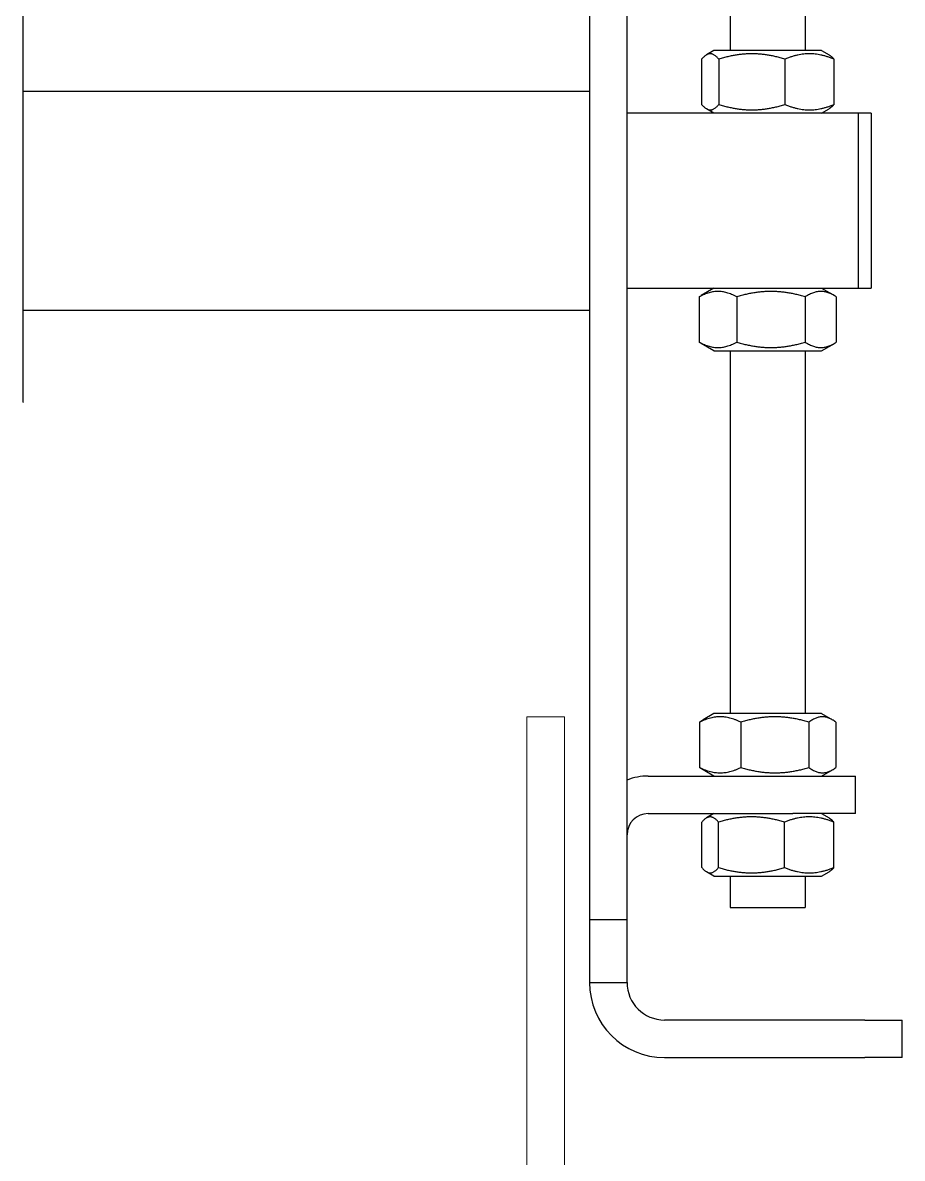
# Model space of a CAD drawing. Extents: x -3873 to 164127, y 7129 to 96529.
# Drawn here: x 43378.9 to 43519.5, y 38261.2 to 38442.8 of the extents above; entities that cross this region are included whole.
import ezdxf

# ---------------------------------------------------------------- set-up
doc = ezdxf.new("R2010")
doc.units = 0
doc.layers.get('0').update_dxf_attribs({"linetype": 'CONTINUOUS'})
doc.layers.add('LAYOUT', color=90, linetype='CONTINUOUS')
doc.layers.add('LAYOUT-KROMEKA', color=1, linetype='CONTINUOUS')
doc.layers.add('LAYOUT Kromeka', color=1, linetype='CONTINUOUS', lineweight=5)

# ---------------------------------------------------------------- blocks, each defined once
blk = doc.blocks.new('*U223')
at = {"ltscale": 20}
for p, q in [((0, 315.9998999999953), (5999.999800000005, 315.9998999999953)), ((0, 315.9998999999953), (0, 309.9998999999953)), ((5999.999800000005, 309.9998999999953), (0, 309.9998999999953))]:
    blk.add_line(p, q, dxfattribs=at)
blk = doc.blocks.new('A$Ccf7c2aec')
at = {"layer": 'LAYOUT-KROMEKA'}
for p, q in [((104.8431477727136, 366.6000000190688), (166.9401140598638, 366.6000000190688)), ((119.5, 366.6000000190616), (119.5, 276.1000000190543)), ((154.5, 366.6000000190616), (154.5, 276.1000000190543)), ((12, 276.1000000190616), (12, 270.1000000190616)), ((22, 276.1000000190616), (12, 276.1000000190616)), ((22, 270.1000000190616), (22, 276.1000000190616)), ((262, 276.1000000190616), (22, 276.1000000190616)), ((12, 270.1000000190616), (22, 270.1000000190616)), ((22, 270.1000000190616), (262, 270.1000000190616)), ((123, 270.1000000190616), (123, 233.1000000190616)), ((151, 233.1000000190616), (151, 270.1000000190616)), ((39, 266.7000000190601), (39, 243.6000000190616)), ((45, 266.7000000190601), (45, 243.6000000190616)), ((0, 264.1000000190616), (0, 232.1000000190616)), ((6, 232.1000000190616), (6, 264.1000000190616)), ((30.3681210183131, 258.1513703803066), (37.6318789816869, 258.1513703803066)), ((45, 256.2000000190601), (46.0009033359529, 257.9336154504126)), ((53.6318789816869, 258.4918465313531), (46.3681210183131, 258.4918465313531)), ((55, 256.2000000190601), (53.9990966640471, 257.9336154504126)), ((113, 256.2000000190601), (114.186594434781, 258.2552418680862)), ((121.631878981716, 258.5538867979631), (114.3681210183131, 258.5538867979631)), ((123, 256.2000000190601), (121.813405565219, 258.2552418680862)), ((159.631878981716, 258.1691081907629), (152.3681210183131, 258.1691081907629)), ((29, 256.2000000190601), (29.69065816947841, 257.3962550592842)), ((29, 256.2000000190601), (29, 239.000000019063)), ((39, 256.2000000190601), (38.30934183052159, 257.3962550592842)), ((55, 239.000000019063), (55, 256.2000000190601)), ((113, 256.2000000190601), (113, 239.000000019063)), ((151, 256.2000000190601), (151.6992770438083, 257.4111833874776)), ((161, 256.2000000190601), (160.3007229562209, 257.4111833874776)), ((161, 239.000000019063), (161, 256.2000000190601)), ((30.3681210183131, 255.4740380673538), (37.6318789816869, 255.4740380673538)), ((159.631878981716, 255.4282648473381), (152.3681210183131, 255.4282648473381)), ((24, 253.6000000190616), (24, 241.6000000190616)), ((29, 253.6000000190616), (24, 253.6000000190616)), ((113, 253.6000000190616), (55, 253.6000000190616)), ((121.631878981716, 252.5677545179351), (114.3681210183131, 252.5677545179351)), ((204, 253.6000000190616), (161, 253.6000000190616)), ((53.6318789816869, 251.9164279611578), (46.3681210183131, 251.9164279611578)), ((30.3681210183131, 244.9226677061088), (37.6318789816869, 244.9226677061088)), ((39, 233.6000000190616), (39, 243.6000000190616)), ((45, 243.6000000190616), (45, 233.6000000190616)), ((159.631878981716, 244.8591566756368), (152.3681210183131, 244.8591566756368)), ((29, 241.6000000190616), (24, 241.6000000190616)), ((113, 241.6000000190616), (55, 241.6000000190616)), ((121.631878981716, 241.6138677390336), (114.3681210183131, 241.6138677390336)), ((204, 241.6000000190616), (161, 241.6000000190616)), ((53.6318789816869, 241.024581448859), (46.3681210183131, 241.024581448859)), ((29, 239.000000019063), (29.69065816947841, 237.8037449788389)), ((39, 239.000000019063), (38.30934183052159, 237.8037449788389)), ((45, 239.000000019063), (46.0009033359529, 237.2663845877105)), ((55, 239.000000019063), (53.9990966640471, 237.2663845877105)), ((113, 239.000000019063), (114.186594434781, 236.9447581700369)), ((123, 239.000000019063), (121.813405565219, 236.9447581700369)), ((151, 239.000000019063), (151.6992770438083, 237.7888166506455)), ((161, 239.000000019063), (160.3007229562209, 237.7888166506455)), ((30.3681210183131, 237.0486296578165), (37.6318789816869, 237.0486296578165)), ((53.6318789816869, 236.70815350677), (46.3681210183131, 236.70815350677)), ((121.631878981716, 236.64611324016), (114.3681210183131, 236.64611324016)), ((159.631878981716, 237.0308918473602), (152.3681210183131, 237.0308918473602)), ((39, 233.6000000190616), (45, 233.6000000190616)), ((123, 233.1000000190616), (151, 233.1000000190616)), ((0, 226.1000000190616), (0, 232.1000000190616)), ((6, 232.1000000190616), (6, 226.1000000190616)), ((151, 231.1000000190616), (123, 231.1000000190616)), ((0, 226.1000000190616), (6, 226.1000000190616))]:
    blk.add_line(p, q, dxfattribs=at)
for centre, radius, start, end in [((104.8431477727136, 366.7000000190674), 0.1000000000000053, 184.0363996944138, 270), ((12, 264.1000000190616), 12.00000000000062, 90, 180), ((12, 264.1000000190616), 6.000000000000301, 90, 180), ((35.60000000000582, 266.7000000190601), 3.400000000000187, 0, 90), ((35.60000000000582, 266.7000000190601), 9.400000000000373, 0, 21.2047663631311)]:
    blk.add_arc(centre, radius, start, end, dxfattribs=at)
for points, weights in [([(30.3681210183131, 258.1513703803066), (28.78478768497007, 256.8127042238266), (30.3681210183131, 255.4740380673538)], [1, 1.154700538379252, 1]), ([(37.6318789816869, 255.4740380673538), (39.21521231502993, 256.8127042238266), (37.6318789816869, 258.1513703803066)], [1, 1.154700538379254, 1]), ([(46.3681210183131, 258.4918465313531), (44.78478768497007, 255.2041372462554), (46.3681210183131, 251.9164279611578)], [1, 1.15470053837925, 1]), ([(46.0009033359529, 257.9336154504126), (46.15723948075902, 258.2043975962733), (46.3681210183131, 258.4918465313531)], [1.032068771598955, 1.018168041891662, 1]), ([(53.6318789816869, 251.9164279611578), (55.21521231502993, 255.2041372462554), (53.6318789816869, 258.4918465313531)], [1, 1.154700538379252, 1]), ([(53.6318789816869, 258.4918465313531), (53.84276051924098, 258.2043975962733), (53.9990966640471, 257.9336154504126)], [1, 1.018168041891662, 1.032068771598954]), ([(114.3681210183131, 258.5538867979631), (112.7847876849701, 255.5608206579491), (114.3681210183131, 252.5677545179351)], [1, 1.154700538379249, 1]), ([(114.186594434781, 258.2552418680862), (114.2715523376537, 258.4023932723285), (114.3681210183131, 258.5538867979631)], [1.01559957791281, 1.008238529283101, 1]), ([(121.631878981716, 258.5538867979631), (121.7284476623754, 258.4023932723285), (121.813405565219, 258.2552418680862)], [1, 1.008238529283101, 1.01559957791281]), ([(121.631878981716, 252.5677545179351), (123.2152123150299, 255.5608206579491), (121.631878981716, 258.5538867979631)], [1, 1.154700538379253, 1]), ([(152.3681210183131, 258.1691081907629), (150.7847876849701, 256.7986865190542), (152.3681210183131, 255.4282648473381)], [1, 1.15470053837925, 1]), ([(159.631878981716, 255.4282648473381), (161.2152123150299, 256.7986865190542), (159.631878981716, 258.1691081907629)], [1, 1.154700538379252, 1]), ([(30.3681210183131, 255.4740380673538), (28.78478768497007, 250.1983528867277), (30.3681210183131, 244.9226677061088)], [1, 1.154700538379252, 1]), ([(37.6318789816869, 244.9226677061088), (39.21521231502993, 250.1983528867276), (37.6318789816869, 255.4740380673538)], [1, 1.154700538379255, 1]), ([(152.3681210183131, 255.4282648473381), (150.7847876849701, 250.1437107614838), (152.3681210183131, 244.8591566756368)], [1, 1.154700538379249, 1]), ([(159.631878981716, 244.8591566756368), (161.2152123150299, 250.1437107614911), (159.631878981716, 255.4282648473381)], [1, 1.154700538379253, 1]), ([(114.3681210183131, 252.5677545179351), (112.7847876849701, 247.0908111284807), (114.3681210183131, 241.6138677390336)], [1, 1.154700538379253, 1]), ([(121.631878981716, 241.6138677390336), (123.2152123150299, 247.090811128488), (121.631878981716, 252.5677545179351)], [1, 1.154700538379251, 1]), ([(46.3681210183131, 251.9164279611578), (44.78478768497007, 246.4705047050083), (46.3681210183131, 241.024581448859)], [1, 1.154700538379249, 1]), ([(53.6318789816869, 241.024581448859), (55.21521231502993, 246.4705047050084), (53.6318789816869, 251.9164279611578)], [1, 1.154700538379253, 1]), ([(30.3681210183131, 244.9226677061088), (28.78478768497007, 240.9856486819626), (30.3681210183131, 237.0486296578165)], [1, 1.15470053837925, 1]), ([(37.6318789816869, 237.0486296578165), (39.21521231502993, 240.9856486819627), (37.6318789816869, 244.9226677061088)], [1, 1.154700538379247, 1]), ([(152.3681210183131, 244.8591566756368), (150.7847876849701, 240.9450242614984), (152.3681210183131, 237.0308918473602)], [1, 1.154700538379253, 1]), ([(159.631878981716, 237.0308918473602), (161.2152123150299, 240.9450242614985), (159.631878981716, 244.8591566756368)], [1, 1.154700538379251, 1]), ([(114.3681210183131, 241.6138677390336), (112.7847876849701, 239.1299904896005), (114.3681210183131, 236.64611324016)], [1, 1.154700538379247, 1]), ([(121.631878981716, 236.64611324016), (123.2152123150299, 239.1299904896005), (121.631878981716, 241.6138677390336)], [1, 1.15470053837925, 1]), ([(46.3681210183131, 241.024581448859), (44.78478768497007, 238.8663674778145), (46.3681210183131, 236.70815350677)], [1, 1.154700538379253, 1]), ([(53.6318789816869, 236.70815350677), (55.21521231502993, 238.8663674778145), (53.6318789816869, 241.024581448859)], [1, 1.154700538379251, 1]), ([(30.3681210183131, 237.0486296578165), (29.89632382174022, 237.4475216197679), (29.69065816947841, 237.8037449788389)], [1, 1.041581356748471, 1.060809730796844]), ([(38.30934183052159, 237.8037449788389), (38.10367617825978, 237.4475216197679), (37.6318789816869, 237.0486296578165)], [1.060809730796845, 1.041581356748472, 1]), ([(152.3681210183131, 237.0308918473602), (151.9058739521424, 237.4309803087381), (151.6992770438083, 237.7888166506455)], [1, 1.040705404543275, 1.059989681837855]), ([(160.3007229562209, 237.7888166506455), (160.0941260478867, 237.4309803087381), (159.631878981716, 237.0308918473602)], [1.059989681837857, 1.040705404543276, 1]), ([(123, 233.1000000190616), (123, 231.8756578115499), (123, 231.1000000190616)], [1, 1.006868367924256, 1]), ([(151, 231.1000000190616), (151, 231.8756578115499), (151, 233.1000000190616)], [1, 1.006868367924276, 1])]:
    blk.add_rational_spline(points, weights, degree=2, dxfattribs=at)

msp = doc.modelspace()

# ---------------------------------------------------------------- block references
at = {"layer": 'LAYOUT', "color": 4, "linetype": 'Continuous', "ltscale": 20, "rotation": 90}
msp.add_blockref('A$Ccf7c2aec', (43745.56464346245, 38277.35478772515), dxfattribs=at)
at = {"layer": 'LAYOUT Kromeka', "color": 6, "ltscale": 20, "rotation": 270}
msp.add_blockref('*U223', (43149.46464344338, 38331.82021287248), dxfattribs=at)

doc.saveas('drawing.dxf')
